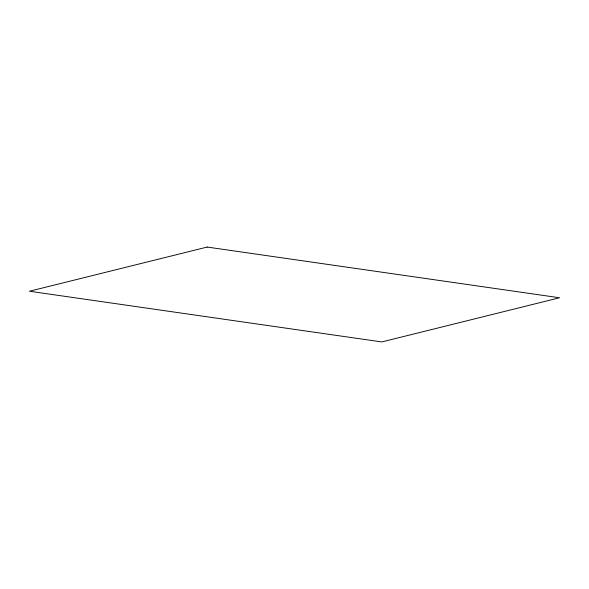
<?xml version="1.0" encoding="UTF-8"?>
<svg xmlns="http://www.w3.org/2000/svg" width="589" height="589" viewBox="0 0 589 589"><rect width="100%" height="100%" fill="white"/><g stroke="black" fill="none" stroke-linecap="round" stroke-linejoin="round"><path stroke-width="0.88" d="M207.195 247.063L29.45 291.238L381.805 341.937L559.55 297.762L207.195 247.063"/></g></svg>
